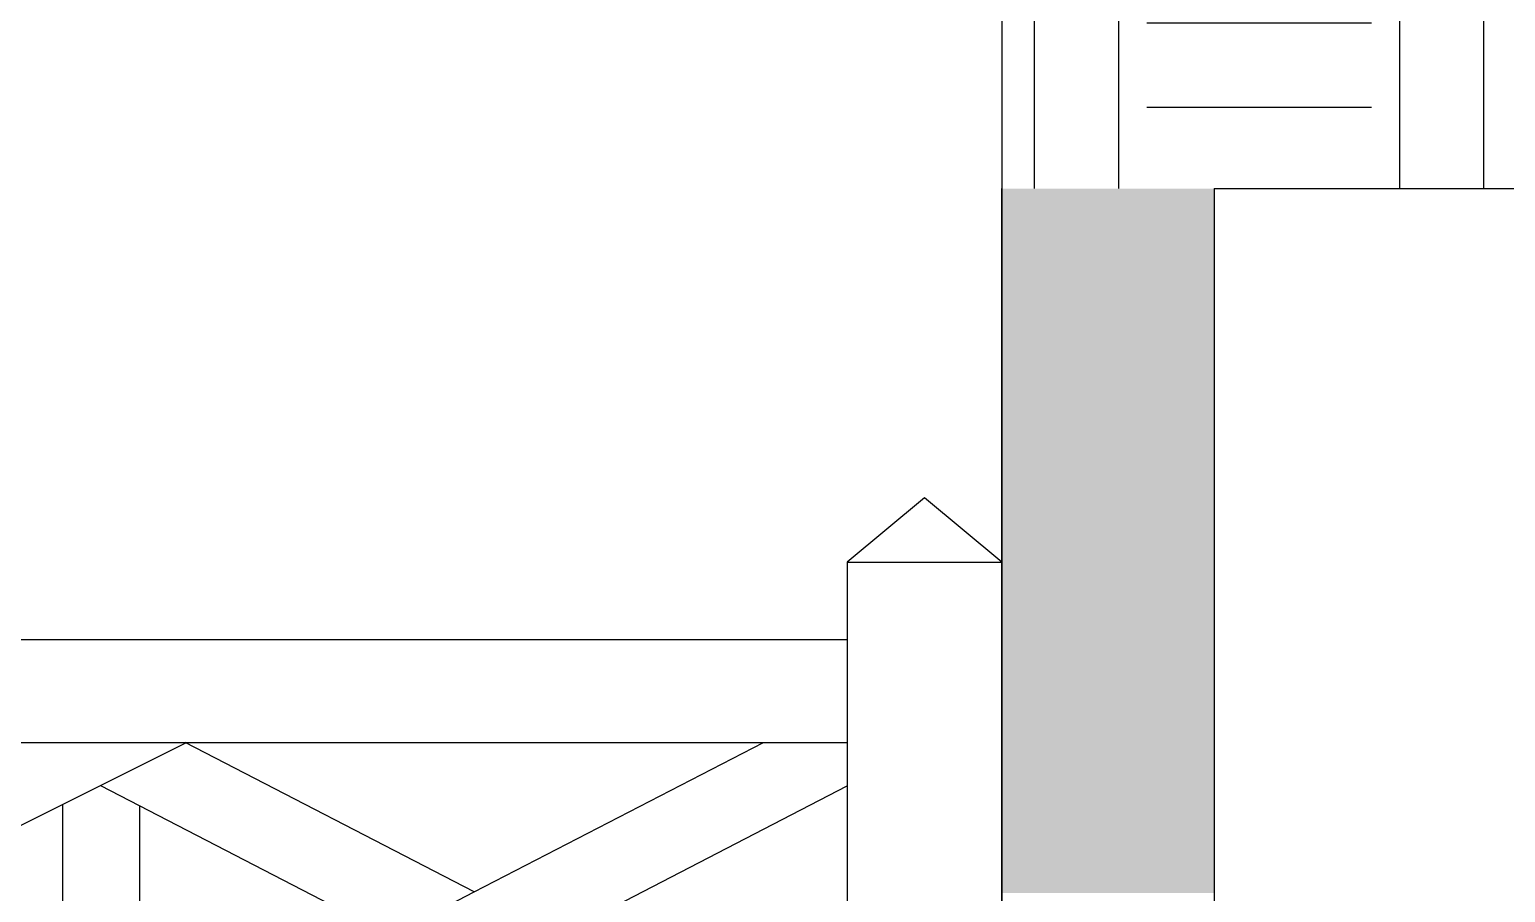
# Model space of a CAD drawing. Header units: millimetres. Extents: x 1251.1 to 1334.1, y 1577.6 to 1641.3.
# Drawn here: x 1297.888 to 1299.973, y 1599.527 to 1600.746 of the extents above; entities that cross this region are included whole.
import ezdxf

# ---------------------------------------------------------------- set-up
doc = ezdxf.new("R2010")
doc.units = ezdxf.units.MM
doc.layers.add('MURATURA', color=140, linetype='Continuous')
doc.layers.add('STACCIONATA', color=35, linetype='Continuous')

msp = doc.modelspace()

# ---------------------------------------------------------------- hatches: boundary and pattern name
at = {"layer": 'MURATURA', "linetype": 'ByBlock'}
h = msp.add_hatch(dxfattribs=at)
h.set_pattern_fill('ANSI35', color=3, scale=0.005)
h.set_pattern_definition([(45, (10.733213, 0), (-0.0224506403, 0.0224506403), []), (45, (10.755664, 0), (-0.0224506403, 0.0224506403), [0.0396875, -0.0079375, 0, -0.0079375])])
h.paths.add_polyline_path([(1299.5611, 1603.8218), (1299.2611, 1603.8218), (1299.2611, 1600.8218), (1299.5611, 1600.8218)])
h.paths.add_polyline_path([(1299.5611, 1600.5218), (1299.2611, 1600.5218), (1299.2611, 1599.5262), (1299.5611, 1599.5262)])
h = msp.add_hatch(dxfattribs=at)
h.set_pattern_fill('EARTH', color=2, scale=0.05)
h.set_pattern_definition([(0, (23.4332, 0), (0.3175, 0.3175), [0.3175, -0.3175]), (0, (23.4332, 0.11906), (0.3175, 0.3175), [0.3175, -0.3175]), (0, (23.4332, 0.23813), (0.3175, 0.3175), [0.3175, -0.3175]), (90, (23.4729, 0.2778), (-0.3175, 0.3175), [0.3175, -0.3175]), (90, (23.59196, 0.2778), (-0.3175, 0.3175), [0.3175, -0.3175]), (90, (23.71103, 0.2778), (-0.3175, 0.3175), [0.3175, -0.3175])])
h.paths.add_polyline_path([(1312.2611, 1597.5218), (1311.9611, 1597.5218), (1306.5361, 1597.5218), (1304.3575, 1597.5218), (1302.2811, 1597.5218), (1299.5611, 1597.5218), (1299.2611, 1597.5218), (1299.2611, 1597.2218), (1299.5611, 1597.2218), (1311.9611, 1597.2218), (1312.2611, 1597.2218)])
h.paths.add_polyline_path([(1312.2611, 1600.8218), (1299.2611, 1600.8218), (1299.2611, 1600.5218), (1303.9612, 1600.5218), (1303.9612, 1600.3949), (1304.1112, 1600.3949), (1304.1112, 1600.5218), (1312.2611, 1600.5218)])

# ---------------------------------------------------------------- linework, layer by layer
for p, q in [((1299.2611, 1604.1218), (1299.2611, 1597.2218)), ((1299.2611, 1603.8218), (1299.2611, 1597.2218)), ((1299.2611, 1597.5218), (1299.2611, 1600.5218)), ((1299.5611, 1600.5218), (1301.9811, 1600.5218)), ((1299.5611, 1600.5218), (1299.5611, 1597.5218)), ((1299.5611, 1600.5218), (1302.2811, 1600.5218))]:
    msp.add_line(p, q, dxfattribs=at)
at = {"layer": 'STACCIONATA'}
for p, q in [((1299.1521, 1600.0845), (1299.043, 1599.9937)), ((1299.2611, 1599.9937), (1299.1521, 1600.0845)), ((1299.043, 1599.9937), (1299.043, 1597.3441)), ((1299.043, 1599.9937), (1299.2611, 1599.9937)), ((1294.7174, 1599.8846), (1299.043, 1599.8846)), ((1294.7174, 1599.7392), (1299.043, 1599.7392)), ((1298.1092, 1599.7384), (1297.5655, 1599.4666)), ((1298.516, 1599.528), (1298.1076, 1599.7392)), ((1298.516, 1599.528), (1298.9244, 1599.7392)), ((1298.3973, 1599.4666), (1297.9885, 1599.678)), ((1298.6346, 1599.4666), (1299.043, 1599.6778)), ((1297.9344, 1599.651), (1297.9344, 1599.2822)), ((1298.0434, 1599.6496), (1298.0434, 1599.2835)), ((1297.9885, 1599.2551), (1298.516, 1599.528))]:
    msp.add_line(p, q, dxfattribs=at)

doc.saveas('drawing.dxf')
